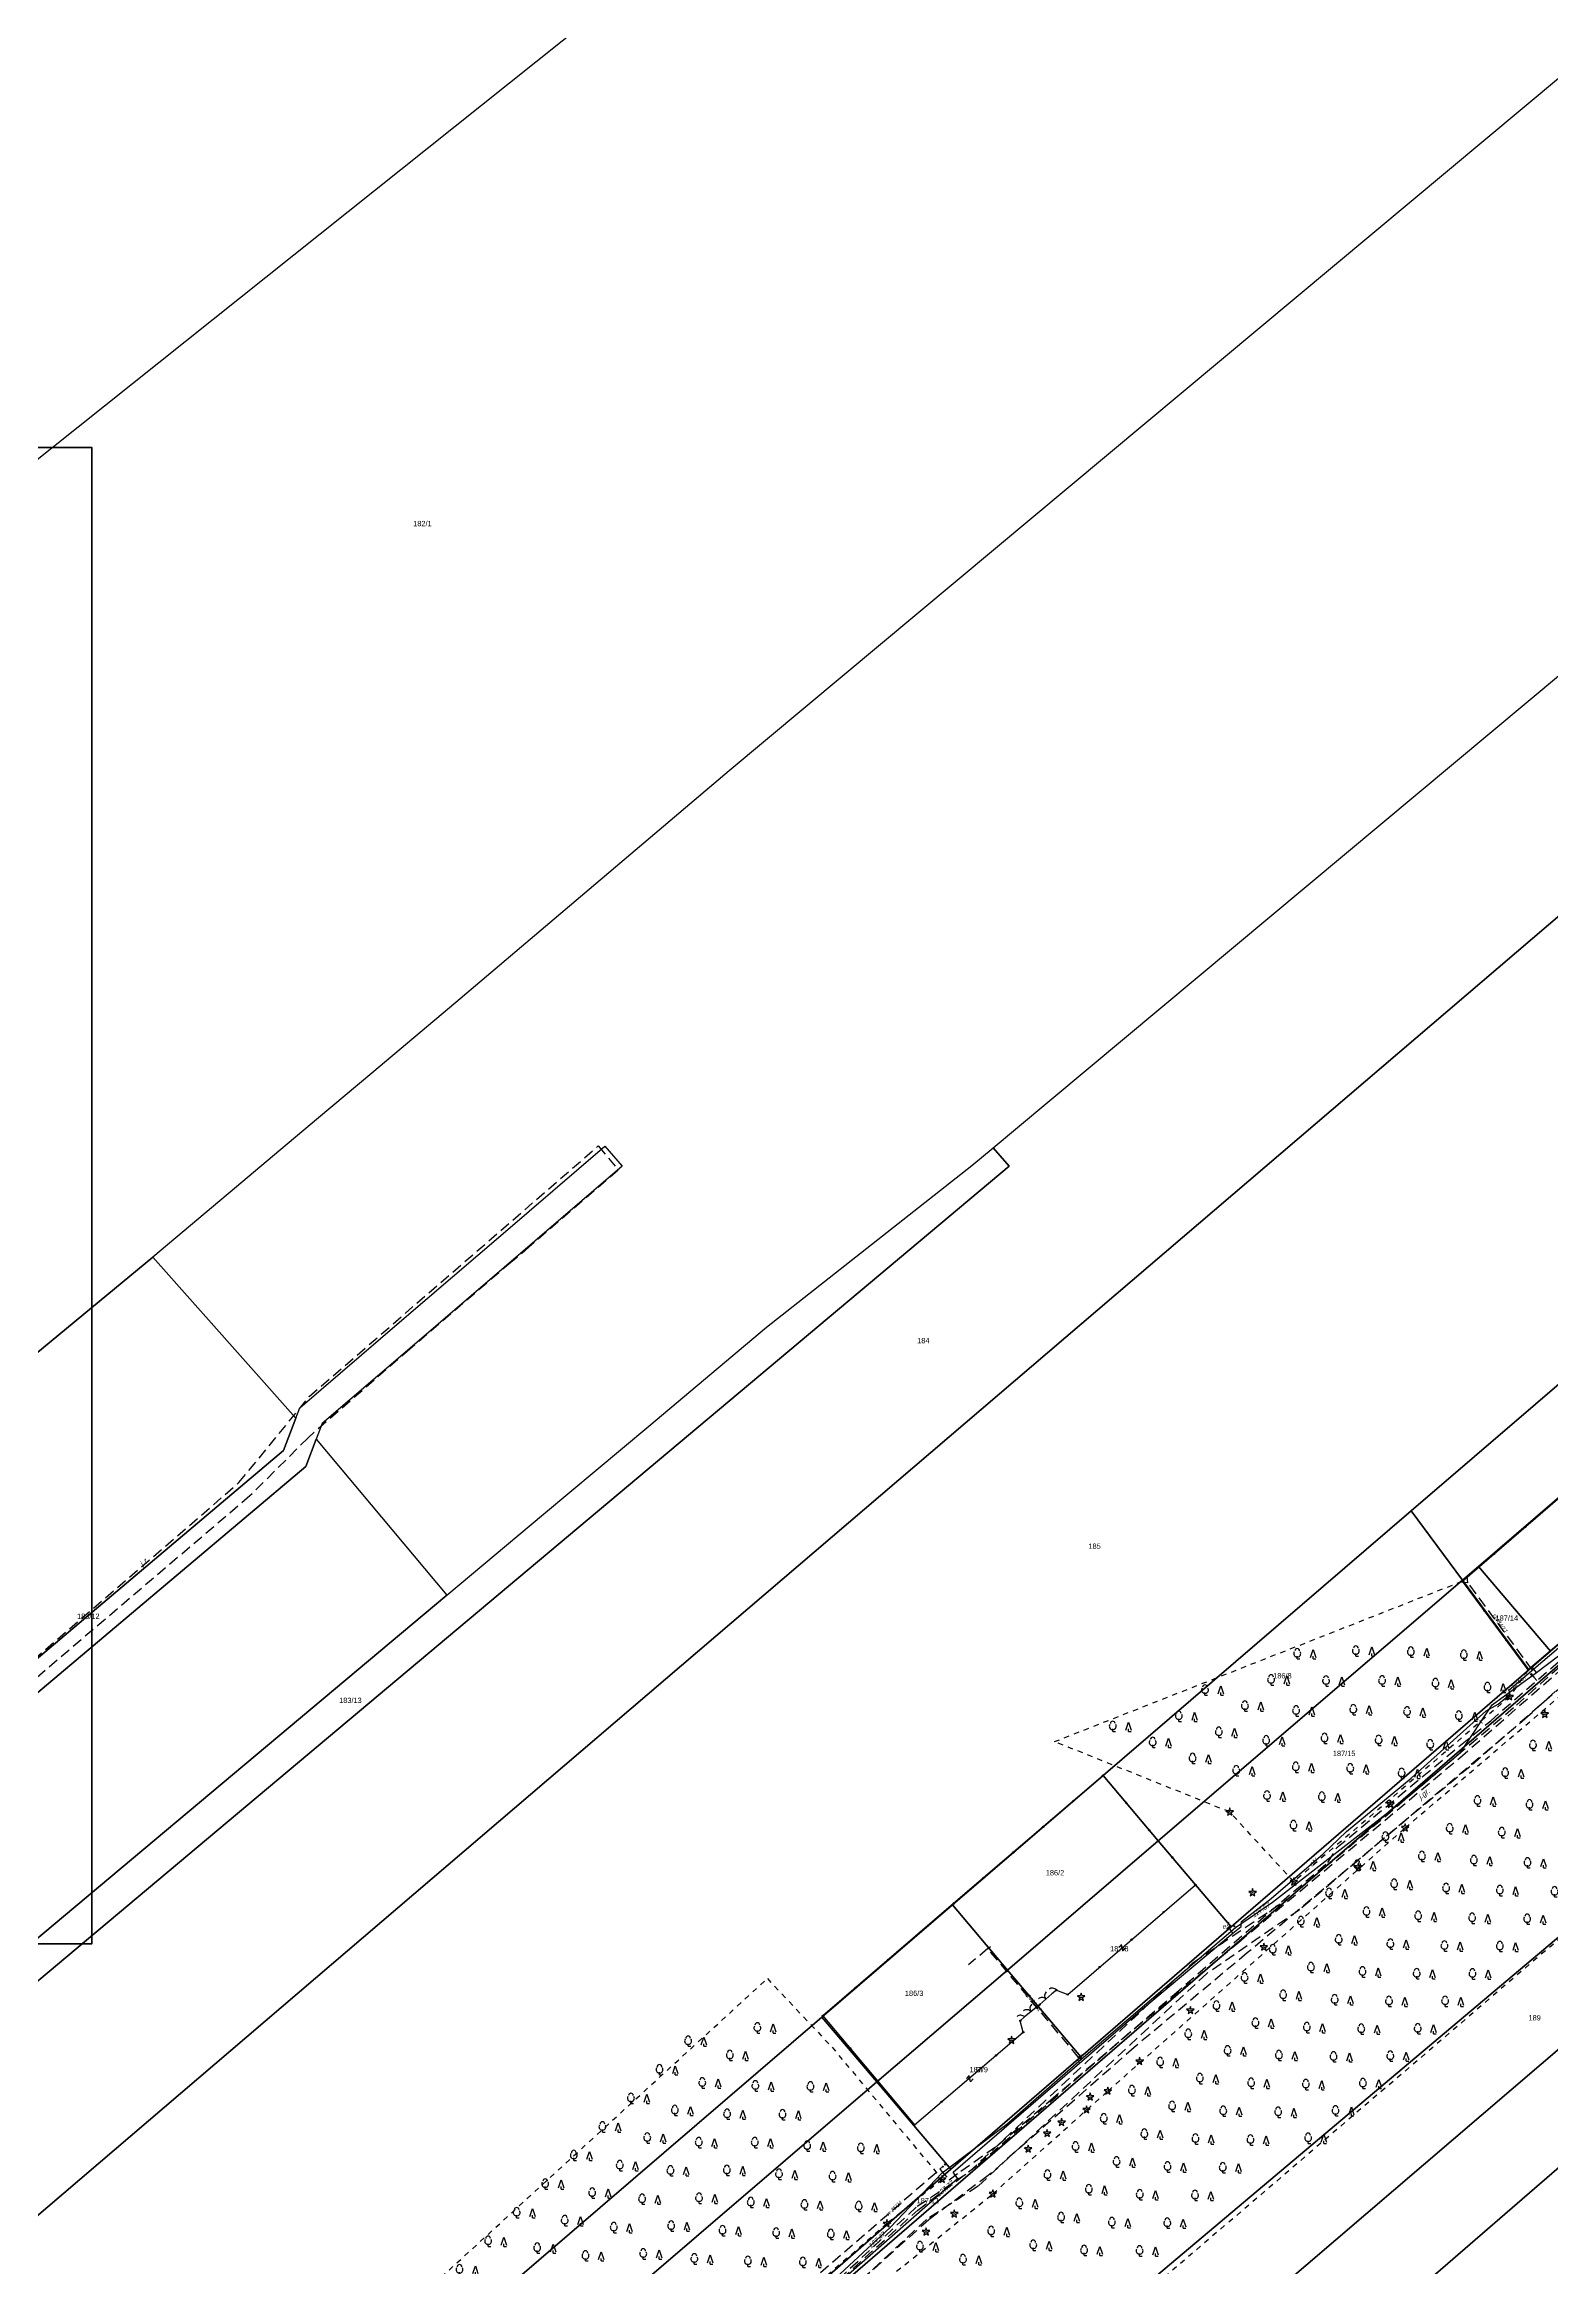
# Model space of a CAD drawing. Header units: metres. Extents: x 7542702 to 7555152, y 5804026 to 5815503.
# Drawn here: x 7545109.9 to 7545395.4, y 5807207.3 to 5807628.4 of the extents above; entities that cross this region are included whole.
import ezdxf

# ---------------------------------------------------------------- set-up
doc = ezdxf.new("R2010")
doc.units = ezdxf.units.M
for name, pattern in [('4001', [0]), ('4002', [2, 1, -1]), ('4003', [3, 2, -1])]:
    doc.linetypes.add(name, pattern=pattern)
for name, color, linetype in [('Drogi', 135, 'Continuous'), ('Dzialki', 165, 'Continuous'), ('Ogrodzenia', 184, 'Continuous'), ('Projekty', 252, 'Continuous'), ('Roslinnosc', 104, 'Continuous'), ('Uz_Energia', 1, 'Continuous'), ('Uz_Telekomunikacja', 252, 'Continuous')]:
    doc.layers.add(name, color=color, linetype=linetype)
doc.styles.get("Standard").update_dxf_attribs({"font": 'arial.ttf'})

# ---------------------------------------------------------------- blocks, each defined once
blk = doc.blocks.new('1291')
at = {"layer": 'Ogrodzenia', "color": 7, "linetype": 'Continuous'}
for p, q in [((-0.75, 1), (0.75, 1)), ((0.75, 1), (-0.75, -1)), ((-0.75, -1), (0.75, -1))]:
    blk.add_line(p, q, dxfattribs=at)
blk = doc.blocks.new('1281')
at = {"layer": 'Ogrodzenia', "color": 184, "linetype": 'Continuous'}
for radius in [0.24, 0.16, 0.08]:
    blk.add_circle((0, 0), radius, dxfattribs=at)
blk = doc.blocks.new('2284')
at = {"layer": 'Ogrodzenia', "color": 184, "linetype": 'Continuous'}
blk.add_line((0, 0), (0, 1), dxfattribs=at)
blk = doc.blocks.new('1284')
at = {"layer": 'Ogrodzenia', "color": 184, "linetype": 'Continuous'}
blk.add_arc((0, 2), 2, 270, 0, dxfattribs=at)
blk = doc.blocks.new('2283')
at = {"layer": 'Ogrodzenia', "color": 184, "linetype": 'Continuous'}
blk.add_line((0, 0), (0, 1), dxfattribs=at)
blk = doc.blocks.new('1283')
at = {"layer": 'Ogrodzenia', "color": 184, "linetype": 'Continuous'}
for centre, start, end in [((0, 2), 270, 0), ((0, -2), 0, 90)]:
    blk.add_arc(centre, 2, start, end, dxfattribs=at)
blk = doc.blocks.new('1766')
at = {"layer": 'Uz_Energia', "color": 1, "linetype": 'Continuous'}
for radius in [0.16, 0.08]:
    blk.add_circle((0, 0), radius, dxfattribs=at)
blk = doc.blocks.new('1412')
at = {"layer": 'Roslinnosc', "color": 104, "linetype": 'Continuous'}
for p, q in [((-0.33, 0.47), (-1.43, 0.47)), ((-1.43, 0.47), (-0.55, -0.17)), ((0, 1.5), (-0.33, 0.47)), ((0.33, 0.47), (0, 1.5)), ((1.43, 0.47), (0.33, 0.47)), ((0.55, -0.17), (1.43, 0.47)), ((-0.55, -0.17), (-0.88, -1.21)), ((-0.88, -1.21), (0, -0.57)), ((0, -0.57), (0.88, -1.21)), ((0.88, -1.21), (0.55, -0.17))]:
    blk.add_line(p, q, dxfattribs=at)
blk.add_circle((0, 0), 0.1, dxfattribs=at)
blk = doc.blocks.new('1433')
at = {"layer": 'Roslinnosc', "color": 104, "linetype": 'Continuous'}
for p, q in [((-3, 0), (-3, 1)), ((-3, 0), (-2, 0)), ((2, 0.5), (3, 3.5)), ((3, 3.5), (4, 0.5)), ((3, 0), (3, 1)), ((3, 0), (4, 0))]:
    blk.add_line(p, q, dxfattribs=at)
for centre, radius, start, end in [((-3, 2), 1.3, 150, 260), ((-3, 3), 0.9, 0, 180), ((-3, 2), 1.3, 280, 30)]:
    blk.add_arc(centre, radius, start, end, dxfattribs=at)
blk = doc.blocks.new('1389')
at = {"layer": 'Projekty', "color": 1, "linetype": 'Continuous'}
blk.add_circle((0, 0), 0.3, dxfattribs=at)
blk = doc.blocks.new('1753')
at = {"layer": 'Uz_Telekomunikacja', "color": 220, "linetype": 'Continuous'}
for radius in [0.16, 0.08]:
    blk.add_circle((0, 0), radius, dxfattribs=at)
blk = doc.blocks.new('1756')
at = {"layer": 'Uz_Telekomunikacja', "color": 220, "linetype": 'Continuous'}
for radius in [0.16, 0.08]:
    blk.add_circle((0, 0), radius, dxfattribs=at)
blk = doc.blocks.new('1714')
at = {"layer": 'Projekty', "color": 5, "linetype": 'Continuous'}
for radius in [0.16, 0.08]:
    blk.add_circle((0, 0), radius, dxfattribs=at)

msp = doc.modelspace()

# ---------------------------------------------------------------- linework, layer by layer
at = {"layer": 'Defpoints', "color": 4, "lineweight": 70}
msp.add_lwpolyline([(7544726.39, 5807552), (7545118.9, 5807552), (7545118.9, 5807268.6), (7544726.39, 5807268.6)], close=True, dxfattribs=at)
at = {"layer": 'Drogi', "color": 8, "linetype": '4003'}
for p, q in [((7545160.08, 5807372.27), (7545214.84, 5807419.73, 127.4)), ((7545214.84, 5807419.73, 127.4), (7545218.62, 5807415.15, 127.17)), ((7545218.62, 5807415.15, 127.17), (7545201.77, 5807400.62, 127.47)), ((7545199.28, 5807398.47, 127.5), (7545198.29, 5807397.66, 127.48)), ((7545201.77, 5807400.62, 127.47), (7545199.28, 5807398.47, 127.5)), ((7545198.29, 5807397.66, 127.48), (7545179.13, 5807381.25, 127.47)), ((7545179.13, 5807381.25, 127.47), (7545159.85, 5807364.47)), ((7545146.76, 5807355.96), (7545160.08, 5807372.27)), ((7545159.85, 5807364.47), (7545148.84, 5807353.44)), ((7545073.74, 5807293), (7545146.76, 5807355.96)), ((7545148.84, 5807353.44), (7545075.53, 5807290.96)), ((7545388.78, 5807313.8, 128.6), (7545409.93, 5807332.62, 128.5)), ((7545411.68, 5807330.68, 128.5), (7545390.91, 5807311.59, 128.6)), ((7545378.09, 5807303.85), (7545405.12, 5807327.46)), ((7545406.84, 5807325.62, 128.87), (7545379.93, 5807302.12)), ((7545345.51, 5807277.17, 128.4), (7545388.78, 5807313.8, 128.6)), ((7545390.91, 5807311.59, 128.6), (7545347.67, 5807275.01, 128.5)), ((7545336.2, 5807268.94), (7545378.09, 5807303.85)), ((7545379.93, 5807302.12), (7545337.78, 5807266.88)), ((7545327.47, 5807264.99, 128.3), (7545345.51, 5807277.17, 128.4)), ((7545347.67, 5807275.01, 128.5), (7545330.1, 5807262.97, 128.3)), ((7545314.03, 5807250.57), (7545336.2, 5807268.94)), ((7545285.08, 5807225.39, 128.6), (7545327.47, 5807264.99, 128.3)), ((7545337.78, 5807266.88), (7545316.37, 5807248.97)), ((7545330.1, 5807262.97, 128.3), (7545286.83, 5807222.72, 128.6)), ((7545286.82, 5807226.79), (7545314.03, 5807250.57)), ((7545316.37, 5807248.97), (7545288.73, 5807224.71, 128.87)), ((7545275.28, 5807218.91, 128.5), (7545285.08, 5807225.39, 128.6)), ((7545275.36, 5807218.17), (7545286.82, 5807226.79)), ((7545286.83, 5807222.72, 128.6), (7545277.03, 5807216.4, 128.4)), ((7545288.73, 5807224.71, 128.87), (7545277.45, 5807216.33)), ((7545254.2, 5807199.05), (7545275.36, 5807218.17)), ((7545258.18, 5807203.06, 128.5), (7545275.28, 5807218.91, 128.5)), ((7545277.45, 5807216.33), (7545255.97, 5807197.1)), ((7545277.03, 5807216.4, 128.4), (7545260.22, 5807200.8, 128.5))]:
    msp.add_line(p, q, dxfattribs=at)
at = {"layer": 'Dzialki'}
for p, q in [((7545026.41, 5807484.33), (7545347.24, 5807740.1)), ((7545428.52, 5807648.48), (7545239.66, 5807490.76)), ((7545293.86, 5807422.9), (7545484.39, 5807581.94)), ((7545505.56, 5807556.2), (7545069.47, 5807183.76)), ((7545069.47, 5807183.76), (7545505.56, 5807556.2)), ((7545239.66, 5807490.76), (7545187.84, 5807446.9)), ((7545187.84, 5807446.9), (7545171.93, 5807433.53)), ((7545617.39, 5807437.51), (7545180.56, 5807063.62)), ((7545180.56, 5807063.62), (7545617.39, 5807437.51)), ((7545171.93, 5807433.53), (7545161.84, 5807425.04)), ((7545161.84, 5807425.04), (7545153.11, 5807417.71)), ((7545628.77, 5807426.82), (7545194.2, 5807051.03)), ((7545194.2, 5807051.03), (7545628.77, 5807426.82)), ((7545196.8, 5807403.14), (7545216.09, 5807419.67)), ((7545216.09, 5807419.67), (7545219.35, 5807415.87)), ((7545285.59, 5807416.01), (7545289.66, 5807419.4)), ((7545289.66, 5807419.4), (7545293.86, 5807422.9)), ((7545292.69, 5807415.87), (7545289.66, 5807419.4)), ((7545289.66, 5807419.4), (7545292.69, 5807415.87)), ((7545047.12, 5807210.04), (7545292.69, 5807415.87)), ((7545292.69, 5807415.87), (7545047.12, 5807210.04)), ((7545153.11, 5807417.71), (7545147.5, 5807412.99)), ((7545219.35, 5807415.87), (7545197.03, 5807396.73)), ((7545246.73, 5807385.39), (7545285.59, 5807416.01)), ((7545147.5, 5807412.99), (7545130.44, 5807398.65)), ((7545177.64, 5807386.71), (7545196.8, 5807403.14)), ((7545130.44, 5807398.65), (7545096.3, 5807370.53)), ((7545096.3, 5807370.53), (7545130.44, 5807398.65)), ((7545130.44, 5807398.65), (7545157.56, 5807368.16)), ((7545197.03, 5807396.73), (7545178.23, 5807380.63)), ((7545422.1, 5807396.34), (7545368.82, 5807350.59)), ((7545368.82, 5807350.59), (7545422.1, 5807396.34)), ((7545158.32, 5807370.15), (7545177.64, 5807386.71)), ((7545224.39, 5807366.68), (7545246.73, 5807385.39)), ((7545178.23, 5807380.63), (7545162.54, 5807367.18)), ((7545157.56, 5807368.16), (7545158.32, 5807370.15)), ((7545155.2, 5807362.03), (7545157.56, 5807368.16)), ((7545157.56, 5807368.16), (7545155.2, 5807362.03)), ((7545159.41, 5807359.04), (7545161.4, 5807364.22)), ((7545161.4, 5807364.22), (7545159.41, 5807359.04)), ((7545162.54, 5807367.18), (7545161.4, 5807364.22)), ((7545161.4, 5807364.22), (7545186.16, 5807334.66)), ((7545204.44, 5807349.97), (7545224.39, 5807366.68)), ((7545017, 5807245.44), (7545155.2, 5807362.03)), ((7545155.2, 5807362.03), (7545017, 5807245.44)), ((7545020.24, 5807241.63), (7545159.41, 5807359.04)), ((7545159.41, 5807359.04), (7545020.24, 5807241.63)), ((7545381.57, 5807340.1), (7545399.6, 5807355.55)), ((7545399.6, 5807355.55), (7545381.57, 5807340.1)), ((7545186.16, 5807334.66), (7545204.44, 5807349.97)), ((7545368.82, 5807350.59), (7545310.46, 5807300.48)), ((7545310.46, 5807300.48), (7545368.82, 5807350.59)), ((7545378.54, 5807337.5), (7545368.82, 5807350.59)), ((7545368.82, 5807350.59), (7545378.54, 5807337.5)), ((7545381.57, 5807340.1), (7545378.54, 5807337.5)), ((7545378.54, 5807337.5), (7545381.57, 5807340.1)), ((7545395.21, 5807324.02), (7545381.57, 5807340.1)), ((7545381.57, 5807340.1), (7545395.21, 5807324.02)), ((7545395.21, 5807324.02), (7545413.2, 5807339.55)), ((7545413.2, 5807339.55), (7545395.21, 5807324.02)), ((7545186.16, 5807334.66), (7545043.05, 5807214.81)), ((7545043.05, 5807214.81), (7545186.16, 5807334.66)), ((7545415.05, 5807337.2), (7545140.79, 5807100.36)), ((7545140.79, 5807100.36), (7545415.05, 5807337.2)), ((7545378.54, 5807337.5), (7545320.92, 5807288.14)), ((7545320.92, 5807288.14), (7545378.54, 5807337.5)), ((7545391.15, 5807320.51), (7545378.54, 5807337.5)), ((7545378.54, 5807337.5), (7545391.15, 5807320.51)), ((7545391.15, 5807320.51), (7545395.21, 5807324.02)), ((7545395.21, 5807324.02), (7545391.15, 5807320.51)), ((7545334.75, 5807271.81), (7545391.15, 5807320.51)), ((7545391.15, 5807320.51), (7545334.75, 5807271.81)), ((7545166.9, 5807076.25), (7545439.67, 5807306.05)), ((7545439.67, 5807306.05), (7545166.9, 5807076.25)), ((7545310.46, 5807300.48), (7545281.93, 5807276)), ((7545281.93, 5807276), (7545310.46, 5807300.48)), ((7545310.46, 5807300.48), (7545320.92, 5807288.14)), ((7545320.92, 5807288.14), (7545310.46, 5807300.48)), ((7545320.92, 5807288.14), (7545292.35, 5807263.64)), ((7545292.35, 5807263.64), (7545320.92, 5807288.14)), ((7545320.92, 5807288.14), (7545334.75, 5807271.81)), ((7545334.75, 5807271.81), (7545320.92, 5807288.14)), ((7545281.93, 5807276), (7545257.18, 5807254.74)), ((7545257.18, 5807254.74), (7545281.93, 5807276)), ((7545292.35, 5807263.64), (7545281.93, 5807276)), ((7545281.93, 5807276), (7545292.35, 5807263.64)), ((7545306.24, 5807247.2), (7545334.75, 5807271.81)), ((7545334.75, 5807271.81), (7545306.24, 5807247.2)), ((7545267.61, 5807242.46), (7545292.35, 5807263.64)), ((7545292.35, 5807263.64), (7545267.61, 5807242.46)), ((7545306.24, 5807247.2), (7545292.35, 5807263.64)), ((7545292.35, 5807263.64), (7545306.24, 5807247.2)), ((7545257.18, 5807254.74), (7545113.81, 5807131.63)), ((7545113.81, 5807131.63), (7545257.18, 5807254.74)), ((7545257.18, 5807254.74), (7545267.61, 5807242.46)), ((7545267.61, 5807242.46), (7545257.18, 5807254.74)), ((7545281.6, 5807225.92), (7545306.24, 5807247.2)), ((7545306.24, 5807247.2), (7545281.6, 5807225.92)), ((7545267.61, 5807242.46), (7545124.11, 5807119.52)), ((7545124.11, 5807119.52), (7545267.61, 5807242.46)), ((7545267.61, 5807242.46), (7545281.6, 5807225.92)), ((7545281.6, 5807225.92), (7545267.61, 5807242.46)), ((7545139.03, 5807101.99), (7545281.6, 5807225.92)), ((7545281.6, 5807225.92), (7545139.03, 5807101.99))]:
    msp.add_line(p, q, dxfattribs=at)
at = {"layer": 'Ogrodzenia', "color": 184, "linetype": '4001'}
for p, q in [((7545378.56, 5807337.3), (7545432.31, 5807383.66)), ((7545415.66, 5807341.53), (7545391.03, 5807320.51)), ((7545391.03, 5807320.51), (7545378.56, 5807337.3)), ((7545310.46, 5807300.48), (7545282.16, 5807276.22)), ((7545327.97, 5807279.8), (7545310.46, 5807300.48)), ((7545282.16, 5807276.22), (7545257.4, 5807254.98)), ((7545303.77, 5807259.01), (7545327.97, 5807279.8)), ((7545301.65, 5807259.84), (7545303.77, 5807259.01)), ((7545257.4, 5807254.98), (7545267.75, 5807242.64)), ((7545298.06, 5807256.74), (7545298.49, 5807257.1)), ((7545274.73, 5807234.32), (7545295.35, 5807251.85)), ((7545295.35, 5807251.85), (7545294.79, 5807254.03)), ((7545267.75, 5807242.64), (7545274.73, 5807234.32))]:
    msp.add_line(p, q, dxfattribs=at)
at = {"layer": 'Projekty', "linetype": '4003'}
for p, q in [((7545379.6, 5807337), (7545377.97, 5807337.09)), ((7545379.6, 5807337), (7545379.43, 5807338.24)), ((7545391.84, 5807320.45), (7545379.6, 5807337)), ((7545383.91, 5807310.86), (7545397.9, 5807323.05)), ((7545392.66, 5807318.48), (7545391.61, 5807319.64, -23.37)), ((7545392.12, 5807319.24, -23.37), (7545391.96, 5807319.09, -23.37)), ((7545378.21, 5807306.24), (7545383.91, 5807310.86)), ((7545354.78, 5807286.83), (7545378.21, 5807306.24)), ((7545353.07, 5807284), (7545354.78, 5807286.83)), ((7545342, 5807274.63), (7545353.07, 5807284)), ((7545323.91, 5807258.98), (7545342, 5807274.63)), ((7545288.63, 5807267.69), (7545284.99, 5807264.64)), ((7545288.63, 5807267.69), (7545289.12, 5807268.11)), ((7545305.84, 5807247.09), (7545288.63, 5807267.69)), ((7545300.52, 5807238.99), (7545323.91, 5807258.98)), ((7545305.84, 5807247.09), (7545306.17, 5807246.71)), ((7545306.17, 5807246.71), (7545306.56, 5807247.72)), ((7545290.56, 5807230.47), (7545300.52, 5807238.99)), ((7545283.5, 5807225.56), (7545290.56, 5807230.47)), ((7545157.01, 5807120.1), (7545279.55, 5807225.9)), ((7545279.53, 5807225.92), (7545281.32, 5807223.9)), ((7545279.55, 5807225.9), (7545280.2, 5807226.46, -46.74)), ((7545281.32, 5807223.9), (7545283.5, 5807225.56))]:
    msp.add_line(p, q, dxfattribs=at)
at = {"layer": 'Roslinnosc', "color": 104, "linetype": '4002'}
for points in [[(7545209.64, 5807109.11, 0), (7545193.82, 5807111.3, 0), (7545173.57, 5807113.54, 0), (7545160.39, 5807114.61, 0), (7545186.18, 5807132.96, 0), (7545262, 5807199.05, 0), (7545289.58, 5807221.24, 0), (7545311.38, 5807240.72, 0), (7545367.7, 5807290.56, 0), (7545412.65, 5807328.83, 0), (7545417.19, 5807334.69, 0), (7545439.83, 5807306.3, 0), (7545209.64, 5807109.11, 0)], [(7545301.27, 5807306.9, 0), (7545378.56, 5807337.3, 0), (7545391.03, 5807320.51, 0), (7545387.49, 5807315.41, 0), (7545346.61, 5807280.34, 0), (7545334.46, 5807293.58, 0), (7545301.27, 5807306.9, 0)], [(7545112.82, 5807139.27, 0), (7545246.87, 5807262.03, 0), (7545259.13, 5807249.01, 0), (7545279.98, 5807223.98, 0), (7545269.53, 5807215.61, 0), (7545253.54, 5807201.73, 0), (7545240.45, 5807188.86, 0), (7545212.14, 5807164.43, 0), (7545186.59, 5807142.49, 0), (7545169.38, 5807128.09, 0), (7545161.89, 5807121.89, 0), (7545150.98, 5807121.89, 0), (7545139.5, 5807124.72, 0), (7545112.82, 5807139.27, 0)]]:
    msp.add_polyline3d(points, dxfattribs=at)
at = {"layer": 'Uz_Energia', "color": 1, "linetype": '4001'}
for p, q in [((7545387.4, 5807316.71, 127.57), (7545413.96, 5807339.37, 128.77)), ((7545383.05, 5807312.73, 127.87), (7545385.3, 5807314, 127.67)), ((7545385.3, 5807314, 127.67), (7545387.56, 5807315.84, 127.67)), ((7545387.56, 5807315.84, 127.67), (7545387.4, 5807316.71, 127.57)), ((7545368.85, 5807299.99, 127.57), (7545383.05, 5807312.73, 127.87)), ((7545356.61, 5807289.89, 127.57), (7545368.85, 5807299.99, 127.57)), ((7545352.19, 5807285.64, 127.47), (7545356.61, 5807289.89, 127.57)), ((7545342.31, 5807277.17, 127.47), (7545352.19, 5807285.64, 127.47)), ((7545336.71, 5807272.82, 127.57), (7545342.31, 5807277.17, 127.47)), ((7545335.08, 5807270.6, 127.37), (7545334.42, 5807271.58, 128.07)), ((7545335.08, 5807270.6, 127.37), (7545336.63, 5807271.89, 127.57)), ((7545336.63, 5807271.89, 127.57), (7545336.71, 5807272.82, 127.57)), ((7545317.95, 5807256.28, 127.57), (7545335.08, 5807270.6, 127.37)), ((7545282.04, 5807225.33, 127.67), (7545317.95, 5807256.28, 127.57)), ((7545282.91, 5807224.13, 127.77), (7545282.04, 5807225.33, 127.67)), ((7545242.44, 5807188.75, 127.67), (7545282.91, 5807224.13, 127.77))]:
    msp.add_line(p, q, dxfattribs=at)
msp.add_polyline3d([(7545334.55, 5807272.03, 128.17), (7545334.72, 5807271.84, 128.07), (7545334.12, 5807271.31, 128.07), (7545333.95, 5807271.5, 128.17), (7545334.55, 5807272.03, 128.17)], dxfattribs=at)
at = {"layer": 'Uz_Telekomunikacja', "linetype": '4001'}
for p, q in [((7545392.59, 5807320.01, 127.56), (7545396.76, 5807323.17, 127.64)), ((7545384.18, 5807313.88, 127.72), (7545392.59, 5807320.01, 127.56)), ((7545392.59, 5807320.01, 127.56), (7545391.86, 5807320.92, 127.56)), ((7545378.19, 5807304.83, 127.55), (7545384.18, 5807313.88, 127.72)), ((7545368.09, 5807296.33, 127.64), (7545378.19, 5807304.83, 127.55)), ((7545342.55, 5807276.5, 127.54), (7545368.09, 5807296.33, 127.64)), ((7545335.59, 5807271.67, 127.38), (7545342.55, 5807276.5, 127.54)), ((7545306.32, 5807246.76, 127.46), (7545335.59, 5807271.67, 127.38)), ((7545335.59, 5807271.67, 127.38), (7545335.33, 5807271.95, 127.35)), ((7545292.25, 5807234.47, 127.61), (7545306.32, 5807246.76, 127.46)), ((7545306.32, 5807246.76, 127.46), (7545305.85, 5807247.33, 127.52)), ((7545280, 5807225.23, 127.65), (7545292.25, 5807234.47, 127.61)), ((7545275.13, 5807220.09, 127.51), (7545280, 5807225.23, 127.65)), ((7545270.16, 5807214.86, 127.49), (7545275.13, 5807220.09, 127.51)), ((7545258.9, 5807204.45, 127.53), (7545270.16, 5807214.86, 127.49))]:
    msp.add_line(p, q, dxfattribs=at)

# ---------------------------------------------------------------- block references
at = {"layer": 'Ogrodzenia', "color": 184, "xscale": 0.5, "yscale": 0.5, "zscale": 0.5}
for p in [(7545390.5, 5807347.6), (7545384.53, 5807342.45), (7545378.56, 5807337.3), (7545378.56, 5807337.3), (7545382.72, 5807331.7), (7545386.87, 5807326.11), (7545391.03, 5807320.51), (7545391.03, 5807320.51), (7545310.46, 5807300.48), (7545310.46, 5807300.48), (7545304.8, 5807295.63), (7545314.84, 5807295.31), (7545299.14, 5807290.78), (7545319.21, 5807290.14), (7545293.48, 5807285.92), (7545323.59, 5807284.97), (7545287.82, 5807281.07), (7545327.97, 5807279.8), (7545327.97, 5807279.8), (7545282.16, 5807276.22), (7545282.16, 5807276.22), (7545321.92, 5807274.6), (7545275.97, 5807270.91), (7545315.87, 5807269.41), (7545269.78, 5807265.6), (7545309.82, 5807264.21), (7545263.59, 5807260.29), (7545301.65, 5807259.84), (7545303.77, 5807259.01), (7545303.77, 5807259.01), (7545257.4, 5807254.98), (7545257.4, 5807254.98), (7545298.06, 5807256.74), (7545298.49, 5807257.1), (7545294.79, 5807254.03), (7545295.35, 5807251.85), (7545295.35, 5807251.85), (7545262.58, 5807248.81), (7545290.2, 5807247.47), (7545267.75, 5807242.64), (7545267.75, 5807242.64), (7545285.04, 5807243.08), (7545279.88, 5807238.7), (7545274.73, 5807234.32), (7545274.73, 5807234.32)]:
    msp.add_blockref('1281', p, dxfattribs=at)
at = {"layer": 'Ogrodzenia', "color": 7}
for p, xscale, yscale, zscale, rotation in [((7545314.08, 5807267.87), 0.5, 0.5, 0.5, 228.646271), ((7545285.22, 5807243.04), 0.4999999999999996, 0.4999999999999996, 0.4999999999999996, 230.30511)]:
    msp.add_blockref('1291', p, dxfattribs=dict(at, xscale=xscale, yscale=yscale, zscale=zscale, rotation=rotation))
at = {"layer": 'Ogrodzenia', "color": 184, "xscale": 0.5, "yscale": 0.5, "zscale": 0.5}
for name, p, rotation in [('1283', (7545299.63, 5807258.12), 131.680299), ('1284', (7545301.65, 5807259.84), 128.89722), ('1284', (7545295.6, 5807254.75), 131.633539), ('1283', (7545296.83, 5807255.75), 128.970888)]:
    msp.add_blockref(name, p, dxfattribs=dict(at, rotation=rotation))
at = {"layer": 'Ogrodzenia', "color": 184, "xscale": 0.5}
for name, p, yscale, rotation in [('2283', (7545300.77, 5807259.13), 3.052753, 131.680299), ('2284', (7545301.65, 5807259.84), 1.130708, 128.89722), ('2284', (7545295.6, 5807254.75), 1.083744, 131.633539), ('2283', (7545298.06, 5807256.74), 3.164127, 128.970888)]:
    msp.add_blockref(name, p, dxfattribs=dict(at, yscale=yscale, rotation=rotation))
at = {"layer": 'Projekty', "xscale": 0.5, "yscale": 0.5, "zscale": 0.5}
for name, p in [('1389', (7545391.61, 5807319.64, -23.37)), ('1714', (7545280.12, 5807226.39))]:
    msp.add_blockref(name, p, dxfattribs=at)
at = {"layer": 'Projekty', "xscale": 0.5, "yscale": 0.5, "zscale": 0.5, "rotation": 359.263196}
msp.add_blockref('1389', (7545280.58, 5807226.82, -46.74), dxfattribs=at)
at = {"layer": 'Roslinnosc', "color": 104, "xscale": 0.5, "yscale": 0.5, "zscale": 0.5}
for name, p in [('1433', (7545348.76, 5807322.57)), ('1433', (7545359.87, 5807323.08)), ('1433', (7545370.28, 5807322.88)), ('1433', (7545380.32, 5807322.31)), ('1433', (7545343.8, 5807317.62)), ('1433', (7545354.21, 5807317.41)), ('1433', (7545364.83, 5807317.43)), ('1433', (7545374.94, 5807316.93)), ('1433', (7545384.8, 5807316.18)), ('1433', (7545331.28, 5807315.7)), ('1433', (7545338.85, 5807312.66)), ('1433', (7545348.54, 5807311.75)), ('1433', (7545359.38, 5807311.98)), ('1412', (7545387.49, 5807315.41)), ('1433', (7545313.8, 5807308.82)), ('1433', (7545326.32, 5807310.74)), ('1433', (7545333.89, 5807307.7)), ('1433', (7545369.56, 5807311.55)), ('1433', (7545379.38, 5807310.76)), ('1412', (7545394.15, 5807312.1)), ('1433', (7545321.37, 5807305.78)), ('1433', (7545342.88, 5807306.08)), ('1433', (7545353.93, 5807306.53)), ('1433', (7545364.18, 5807306.17)), ('1433', (7545373.96, 5807305.34)), ('1433', (7545393.42, 5807305.22)), ('1433', (7545328.93, 5807302.74)), ('1433', (7545337.21, 5807300.42)), ('1433', (7545348.48, 5807301.08)), ('1433', (7545358.8, 5807300.79)), ('1433', (7545368.54, 5807299.92)), ('1433', (7545388.16, 5807299.96)), ('1433', (7545343.03, 5807295.63)), ('1433', (7545353.42, 5807295.41)), ('1412', (7545334.46, 5807293.58)), ('1412', (7545364.92, 5807295.04)), ('1433', (7545382.9, 5807294.7)), ('1433', (7545392.77, 5807293.96)), ('1433', (7545348.04, 5807290.03)), ('1433', (7545365.46, 5807287.86)), ('1412', (7545367.7, 5807290.56)), ('1433', (7545377.64, 5807289.44)), ('1433', (7545387.5, 5807288.69)), ('1433', (7545360.12, 5807282.52)), ('1433', (7545372.38, 5807284.18)), ('1433', (7545382.22, 5807283.41)), ('1433', (7545392.39, 5807282.97)), ('1412', (7545346.61, 5807280.34)), ('1412', (7545358.85, 5807283.17)), ('1433', (7545367.12, 5807278.92)), ('1433', (7545376.95, 5807278.13)), ('1412', (7545338.81, 5807278.3)), ('1433', (7545354.79, 5807277.19)), ('1433', (7545387.14, 5807277.72)), ('1433', (7545397.52, 5807277.49)), ('1433', (7545349.45, 5807271.85)), ('1433', (7545361.87, 5807273.66)), ('1433', (7545371.67, 5807272.86)), ('1433', (7545381.89, 5807272.47)), ('1433', (7545392.33, 5807272.3)), ('1412', (7545340.94, 5807267.98)), ('1433', (7545344.12, 5807266.52)), ('1433', (7545356.61, 5807268.4)), ('1433', (7545366.4, 5807267.58)), ('1433', (7545376.64, 5807267.22)), ('1433', (7545387.14, 5807267.12)), ('1433', (7545338.78, 5807261.18)), ('1433', (7545351.35, 5807263.14)), ('1433', (7545361.12, 5807262.31)), ('1433', (7545371.39, 5807261.97)), ('1433', (7545381.95, 5807261.93)), ('1412', (7545306.32, 5807258.49)), ('1433', (7545346.09, 5807257.88)), ('1433', (7545355.85, 5807257.03)), ('1412', (7545327.01, 5807256)), ('1433', (7545333.45, 5807255.85)), ('1433', (7545366.14, 5807256.72)), ('1433', (7545376.77, 5807256.74)), ('1433', (7545233.34, 5807249.19)), ('1433', (7545246.47, 5807251.71)), ('1412', (7545293.15, 5807250.35)), ('1433', (7545328.11, 5807250.51)), ('1433', (7545340.83, 5807252.62)), ('1433', (7545350.57, 5807251.76)), ('1433', (7545360.89, 5807251.47)), ('1433', (7545371.58, 5807251.55)), ('1433', (7545241.25, 5807246.49)), ('1412', (7545317.4, 5807246.36)), ('1433', (7545322.78, 5807245.17)), ('1433', (7545335.57, 5807247.36)), ('1433', (7545345.29, 5807246.48)), ('1433', (7545355.64, 5807246.22)), ('1433', (7545366.39, 5807246.36)), ('1433', (7545227.93, 5807243.77)), ('1433', (7545236.04, 5807241.28)), ('1433', (7545246.09, 5807240.72)), ('1433', (7545256.52, 5807240.54)), ('1433', (7545330.31, 5807242.1)), ('1433', (7545340.02, 5807241.21)), ('1433', (7545350.39, 5807240.97)), ('1433', (7545361.2, 5807241.17)), ('1433', (7545222.52, 5807238.36)), ('1433', (7545230.83, 5807236.06)), ('1412', (7545307.34, 5807237.17)), ('1412', (7545308.03, 5807239.6)), ('1412', (7545311.38, 5807240.72)), ('1433', (7545317.44, 5807239.84)), ('1433', (7545325.05, 5807236.84)), ('1433', (7545334.74, 5807235.93)), ('1433', (7545356.01, 5807235.99)), ('1433', (7545217.11, 5807232.95)), ('1433', (7545240.73, 5807235.36)), ('1433', (7545251.24, 5807235.26)), ('1412', (7545302.61, 5807234.8)), ('1433', (7545312.1, 5807234.5)), ('1433', (7545345.14, 5807235.72)), ('1433', (7545211.69, 5807227.54)), ('1433', (7545225.61, 5807230.85)), ('1433', (7545235.36, 5807229.99)), ('1433', (7545245.97, 5807229.99)), ('1433', (7545255.92, 5807229.33)), ('1433', (7545266.08, 5807228.89)), ('1412', (7545296.28, 5807229.74)), ('1412', (7545299.87, 5807232.69)), ('1433', (7545306.77, 5807229.17)), ('1433', (7545319.79, 5807231.58)), ('1433', (7545329.47, 5807230.66)), ('1433', (7545339.89, 5807230.47)), ('1433', (7545350.82, 5807230.8)), ('1433', (7545220.4, 5807225.63)), ('1433', (7545230, 5807224.63)), ('1433', (7545240.69, 5807224.71)), ('1433', (7545250.57, 5807223.99)), ('1433', (7545260.73, 5807223.54)), ('1433', (7545301.43, 5807223.83)), ('1433', (7545314.53, 5807226.32)), ('1433', (7545324.19, 5807225.38)), ('1433', (7545334.64, 5807225.22)), ('1433', (7545206.28, 5807222.12)), ('1433', (7545215.18, 5807220.42)), ('1433', (7545224.63, 5807219.26)), ('1433', (7545235.42, 5807219.44)), ('1412', (7545279.98, 5807223.98)), ('1412', (7545289.58, 5807221.24)), ('1433', (7545309.27, 5807221.06)), ('1433', (7545318.92, 5807220.1)), ('1433', (7545329.39, 5807219.97)), ('1433', (7545200.87, 5807216.71)), ('1433', (7545209.97, 5807215.21)), ('1433', (7545245.22, 5807218.64)), ('1433', (7545255.38, 5807218.19)), ('1433', (7545265.67, 5807217.88)), ('1412', (7545282.28, 5807217.45)), ('1433', (7545296.1, 5807218.5)), ('1433', (7545304.01, 5807215.8)), ('1433', (7545313.64, 5807214.83)), ('1433', (7545195.46, 5807211.3)), ('1433', (7545219.26, 5807213.89)), ('1433', (7545230.14, 5807214.16)), ('1433', (7545239.88, 5807213.29)), ('1433', (7545250.03, 5807212.84)), ('1433', (7545260.38, 5807212.58)), ('1412', (7545269.53, 5807215.61)), ('1412', (7545276.94, 5807214.05)), ('1433', (7545290.76, 5807213.16)), ('1433', (7545324.14, 5807214.72)), ('1433', (7545204.76, 5807209.99)), ('1433', (7545213.9, 5807208.53)), ('1433', (7545224.86, 5807208.89)), ('1433', (7545234.53, 5807207.94)), ('1433', (7545244.68, 5807207.49)), ('1433', (7545255.09, 5807207.29)), ('1433', (7545277.28, 5807210.28)), ('1433', (7545285.43, 5807207.83)), ('1433', (7545298.75, 5807210.54)), ('1433', (7545308.37, 5807209.55)), ('1433', (7545318.89, 5807209.47)), ('1433', (7545190.04, 5807205.89))]:
    msp.add_blockref(name, p, dxfattribs=at)
at = {"layer": 'Uz_Energia', "color": 1, "xscale": 0.5, "yscale": 0.5, "zscale": 0.5}
for p in [(7545387.4, 5807316.71, 127.57), (7545282.91, 5807224.13, 127.77)]:
    msp.add_blockref('1766', p, dxfattribs=at)
at = {"layer": 'Uz_Telekomunikacja', "xscale": 0.5, "yscale": 0.5, "zscale": 0.5}
for name, p in [('1753', (7545335.33, 5807271.95, 127.35)), ('1756', (7545340.21, 5807274.88)), ('1756', (7545267.47, 5807212.37))]:
    msp.add_blockref(name, p, dxfattribs=at)

# ---------------------------------------------------------------- texts
at = {"layer": 'Drogi', "color": 8, "oblique": 15}
for s, rotation, p in [('j.z. ', 40.7689, (7545128.48, 5807340.02)), ('j.gr. ', 39.4623, (7545370.66, 5807295.87))]:
    msp.add_text(s, height=1, rotation=rotation, dxfattribs=at).set_placement(p)
at = {"layer": 'Dzialki'}
for s, p in [('182/1', (7545179.77, 5807537.12)), ('184', (7545275.25, 5807382.35)), ('185', (7545307.7, 5807343.42)), ('183/12', (7545116.08, 5807330.15)), ('187/14', (7545384.83, 5807329.8)), ('186/8', (7545342.7, 5807318.87)), ('183/13', (7545165.74, 5807314.22)), ('187/15', (7545354.01, 5807304.16)), ('186/2', (7545299.62, 5807281.56)), ('187/8', (7545311.8, 5807267.17)), ('186/3', (7545272.93, 5807258.73)), ('189', (7545391.07, 5807254.09)), ('187/9', (7545285.16, 5807244.28)), ('187/11', (7545275.15, 5807219.46))]:
    msp.add_text(s, height=1, dxfattribs=at).set_placement(p)
msp.add_text('Bi', height=1, rotation=359.97, dxfattribs=at).set_placement((7545286.36, 5807244.28))
at = {"layer": 'Projekty', "oblique": 15}
for s, height, rotation, p in [('t2484/11', 0.77, 306.4752, (7545384.07, 5807330.82)), ('t2484/11', 0.77, 309.8764, (7545295.59, 5807258.98)), ('w-26/24', 0.72, 41.9335, (7545269.74, 5807217))]:
    msp.add_text(s, height=height, rotation=rotation, dxfattribs=at).set_placement(p)
at = {"layer": 'Uz_Energia', "color": 1, "oblique": 15}
for s, height, rotation, p in [('127.57', 0.81, 39.3363, (7545388.08, 5807316.84)), ('eN', 0.9, 40.6061, (7545349.95, 5807283.13)), ('e', 0.9, 359.97, (7545333.04, 5807271.47)), ('127.77', 0.9, 39.8572, (7545279.3, 5807220.62))]:
    msp.add_text(s, height=height, rotation=rotation, dxfattribs=at).set_placement(p)
at = {"layer": 'Uz_Telekomunikacja', "oblique": 15}
for s, rotation, p in [('t', 56.5003, (7545382.27, 5807310.18)), ('127.57', 34.136, (7545339.02, 5807273.53)), ('t', 359.97, (7545333.87, 5807271.95)), ('t', 41.1369, (7545305.91, 5807245.81)), ('127.47', 42.7537, (7545266.48, 5807210.84))]:
    msp.add_text(s, height=0.9, rotation=rotation, dxfattribs=at).set_placement(p)

doc.saveas('drawing.dxf')
